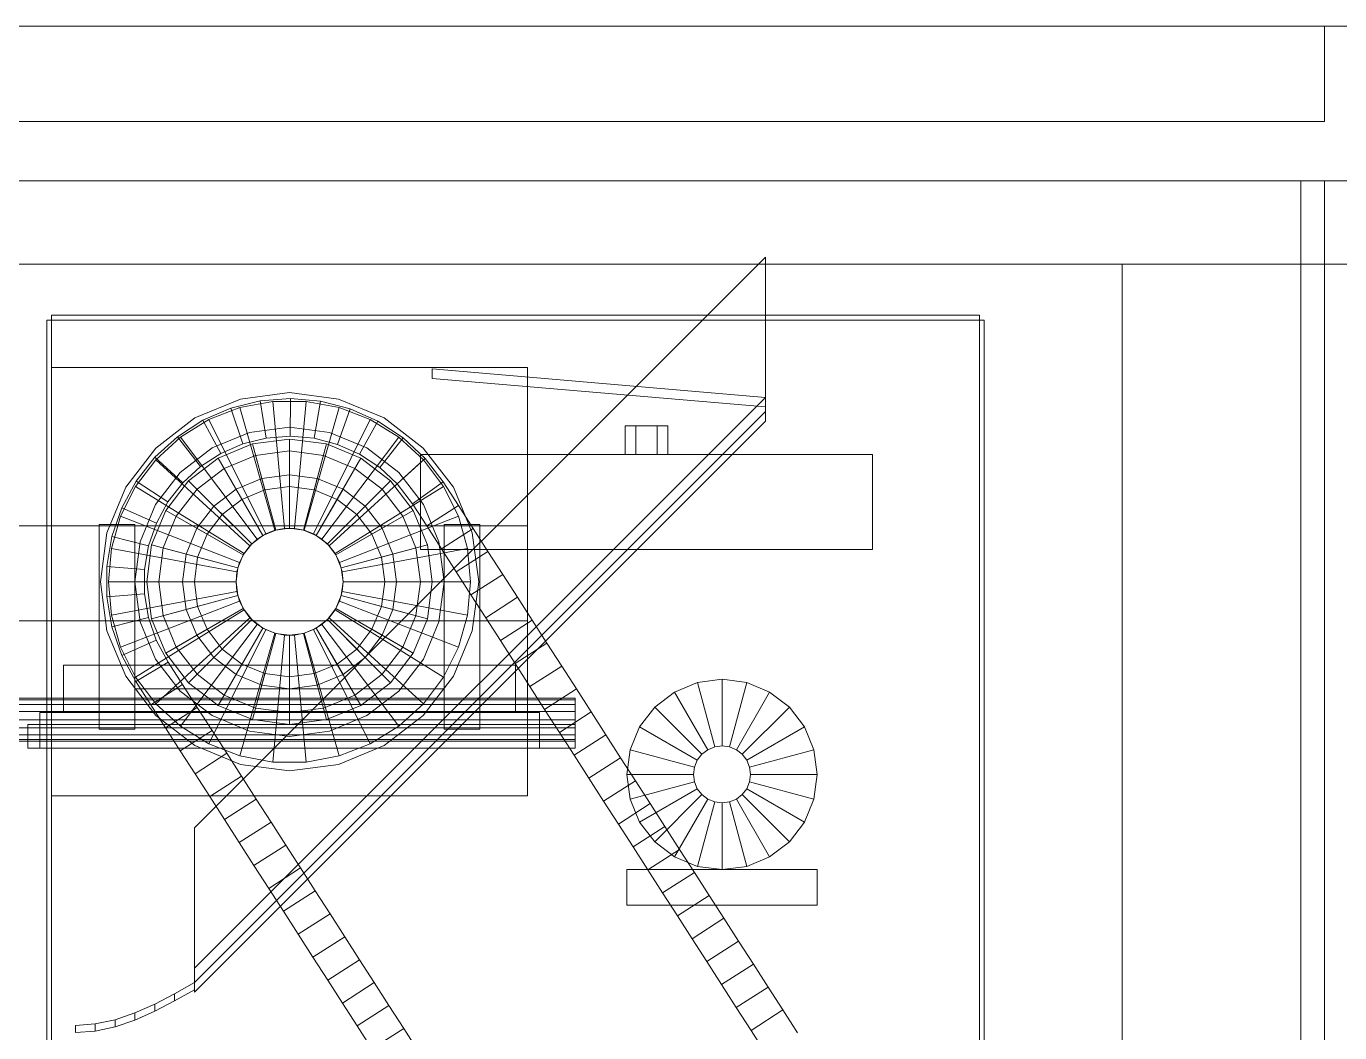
# Model space of a CAD drawing. Header units: millimetres. Extents: x -2500 to 58855, y -53268 to 6837.
# Drawn here: x 57156 to 57709, y 2577 to 3000 of the extents above; entities that cross this region are included whole.
import ezdxf

# ---------------------------------------------------------------- set-up
doc = ezdxf.new("R2010")
doc.units = ezdxf.units.MM
doc.layers.add('lateral_secador', color=7, linetype='Continuous', lineweight=0)

msp = doc.modelspace()

# ---------------------------------------------------------------- linework, layer by layer
at = {"layer": 'lateral_secador'}
for p, q in [((37717.116, 3000), (57717.116, 3000)), ((56065.449, 3000), (57702.116, 3000)), ((57702.116, 2960), (57702.116, 3000)), ((56065.449, 2960), (57702.116, 2960)), ((56065.449, 2935), (57702.116, 2935)), ((57692.116, 2935), (57717.116, 2935)), ((57692.116, 2935), (57692.116, 1175)), ((57702.116, 665), (57702.116, 2935)), ((37717.116, 2900), (57717.116, 2900)), ((57227.116, 2663), (57467.116, 2903)), ((57467.116, 2903), (57467.116, 2834)), ((57617.116, 2900), (57717.116, 2900)), ((57617.116, 2900), (57617.116, 650)), ((57165.116, 2876.5), (57167.116, 2876.5)), ((57165.116, 2876.5), (57165.116, 2376.5)), ((57167.116, 2878.5), (57557.116, 2878.5)), ((57167.116, 2878.5), (57167.116, 2876.5)), ((57167.116, 2876.5), (57557.116, 2876.5)), ((57167.116, 2876.5), (57167.116, 2376.5)), ((57557.116, 2876.5), (57557.116, 2878.5)), ((57557.116, 2376.5), (57557.116, 2876.5)), ((57557.116, 2876.5), (57559.116, 2876.5)), ((57559.116, 2376.5), (57559.116, 2876.5)), ((57167.116, 2856.5), (57367.116, 2856.5)), ((57167.116, 2856.5), (57167.116, 2676.5)), ((57327.116, 2856), (57467.116, 2844)), ((57327.116, 2852), (57327.116, 2856)), ((57367.116, 2676.5), (57367.116, 2856.5)), ((57327.116, 2852), (57467.116, 2840)), ((57467.116, 2844), (57227.116, 2604)), ((57246.54, 2843.291), (57227.366, 2835.349)), ((57267.116, 2846), (57246.54, 2843.291)), ((57254.761, 2842.559), (57267.482, 2843.555)), ((57287.692, 2843.291), (57267.116, 2846)), ((57267.407, 2827.675), (57267.482, 2843.555)), ((57267.482, 2843.555), (57280.193, 2842.438)), ((57306.866, 2835.349), (57287.692, 2843.291)), ((57467.116, 2838), (57467.116, 2844)), ((57467.116, 2844), (57467.116, 2840)), ((57467.116, 2838), (57227.116, 2598)), ((57230.675, 2834.394), (57242.379, 2839.477)), ((57246.286, 2839.71), (57233.188, 2834.636)), ((57242.379, 2839.477), (57254.761, 2842.559)), ((57247.477, 2824.438), (57242.379, 2839.477)), ((57260.093, 2842.291), (57246.286, 2839.71)), ((57260.958, 2788.141), (57246.286, 2839.71)), ((57257.307, 2826.884), (57254.761, 2842.559)), ((57274.139, 2842.291), (57260.093, 2842.291)), ((57265.04, 2788.904), (57260.093, 2842.291)), ((57269.192, 2788.904), (57274.139, 2842.291)), ((57273.273, 2788.141), (57287.946, 2839.71)), ((57287.946, 2839.71), (57274.139, 2842.291)), ((57277.498, 2826.788), (57280.193, 2842.438)), ((57280.193, 2842.438), (57292.546, 2839.239)), ((57287.305, 2824.248), (57292.546, 2839.239)), ((57301.044, 2834.636), (57287.946, 2839.71)), ((57292.546, 2839.239), (57304.201, 2834.045)), ((57467.116, 2834), (57467.116, 2838)), ((57227.366, 2835.349), (57210.901, 2822.715)), ((57219.97, 2827.45), (57230.675, 2834.394)), ((57233.188, 2834.636), (57221.246, 2827.242)), ((57467.116, 2834), (57227.116, 2594)), ((57238.185, 2820.402), (57230.675, 2834.394)), ((57257.087, 2786.641), (57233.188, 2834.636)), ((57277.145, 2786.641), (57301.044, 2834.636)), ((57296.558, 2820.125), (57304.201, 2834.045)), ((57312.986, 2827.242), (57301.044, 2834.636)), ((57304.201, 2834.045), (57314.839, 2826.999)), ((57323.331, 2822.715), (57306.866, 2835.349)), ((57412.616, 2832), (57408.116, 2832)), ((57408.116, 2820), (57408.116, 2832)), ((57421.616, 2832), (57412.616, 2832)), ((57412.616, 2820), (57412.616, 2832)), ((57426.116, 2832), (57421.616, 2832)), ((57421.616, 2820), (57421.616, 2832)), ((57426.116, 2832), (57426.116, 2820)), ((57210.558, 2818.834), (57219.97, 2827.45)), ((57221.246, 2827.242), (57210.866, 2817.779)), ((57229.686, 2814.889), (57219.97, 2827.45)), ((57253.557, 2784.455), (57221.246, 2827.242)), ((57250.293, 2829.285), (57234.616, 2822.792)), ((57247.477, 2824.438), (57257.307, 2826.884)), ((57267.116, 2831.5), (57250.293, 2829.285)), ((57267.116, 2826.5), (57251.587, 2824.456)), ((57257.307, 2826.884), (57267.407, 2827.675)), ((57283.939, 2829.285), (57267.116, 2831.5)), ((57282.645, 2824.456), (57267.116, 2826.5)), ((57267.116, 2806.5), (57267.116, 2826.5)), ((57267.116, 2789), (57267.116, 2826.5)), ((57267.407, 2827.675), (57277.498, 2826.788)), ((57277.498, 2826.788), (57287.305, 2824.248)), ((57280.675, 2784.455), (57312.986, 2827.242)), ((57299.616, 2822.792), (57283.939, 2829.285)), ((57305.004, 2814.531), (57314.839, 2826.999)), ((57323.366, 2817.779), (57312.986, 2827.242)), ((57314.839, 2826.999), (57324.168, 2818.294)), ((57210.901, 2822.715), (57198.267, 2806.25)), ((57234.616, 2822.792), (57221.154, 2812.462)), ((57251.587, 2824.456), (57237.116, 2818.462)), ((57238.185, 2820.402), (57247.477, 2824.438)), ((57256.763, 2805.137), (57251.587, 2824.456)), ((57261.292, 2788.233), (57251.587, 2824.456)), ((57267.116, 2821.5), (57252.881, 2819.626)), ((57281.351, 2819.626), (57267.116, 2821.5)), ((57272.939, 2788.233), (57282.645, 2824.456)), ((57277.469, 2805.137), (57282.645, 2824.456)), ((57297.116, 2818.462), (57282.645, 2824.456)), ((57287.305, 2824.248), (57296.558, 2820.125)), ((57313.078, 2812.462), (57299.616, 2822.792)), ((57335.965, 2806.25), (57323.331, 2822.715)), ((57210.866, 2817.779), (57202.401, 2806.57)), ((57202.697, 2808.783), (57210.558, 2818.834)), ((57222.214, 2808.049), (57210.558, 2818.834)), ((57250.488, 2781.658), (57210.866, 2817.779)), ((57237.116, 2818.462), (57224.689, 2808.926)), ((57229.686, 2814.889), (57238.185, 2820.402)), ((57247.116, 2801.141), (57237.116, 2818.462)), ((57255.866, 2785.986), (57237.116, 2818.462)), ((57252.881, 2819.626), (57239.616, 2814.131)), ((57278.366, 2785.986), (57297.116, 2818.462)), ((57294.616, 2814.131), (57281.351, 2819.626)), ((57283.744, 2781.658), (57323.366, 2817.779)), ((57287.116, 2801.141), (57297.116, 2818.462)), ((57296.558, 2820.125), (57305.004, 2814.531)), ((57309.542, 2808.926), (57297.116, 2818.462)), ((57312.411, 2807.62), (57324.168, 2818.294)), ((57322.116, 2820), (57512.116, 2820)), ((57322.116, 2820), (57322.116, 2780)), ((57331.831, 2806.57), (57323.366, 2817.779)), ((57324.168, 2818.294), (57331.75, 2808.441)), ((57412.616, 2820), (57408.116, 2820)), ((57421.616, 2820), (57412.616, 2820)), ((57421.616, 2820), (57426.116, 2820)), ((57512.116, 2780), (57512.116, 2820)), ((57221.154, 2812.462), (57210.824, 2799)), ((57222.214, 2808.049), (57229.686, 2814.889)), ((57239.616, 2814.131), (57228.225, 2805.391)), ((57255.469, 2809.967), (57244.616, 2805.471)), ((57267.116, 2811.5), (57255.469, 2809.967)), ((57261.292, 2788.233), (57255.469, 2809.967)), ((57278.763, 2809.967), (57267.116, 2811.5)), ((57267.116, 2789), (57267.116, 2811.5)), ((57272.939, 2788.233), (57278.763, 2809.967)), ((57289.616, 2805.471), (57278.763, 2809.967)), ((57306.007, 2805.391), (57294.616, 2814.131)), ((57305.004, 2814.531), (57312.411, 2807.62)), ((57323.408, 2799), (57313.078, 2812.462)), ((57198.267, 2806.25), (57190.325, 2787.076)), ((57202.401, 2806.57), (57196.14, 2793.996)), ((57196.603, 2797.572), (57202.697, 2808.783)), ((57247.986, 2778.345), (57202.401, 2806.57)), ((57215.973, 2800.069), (57202.697, 2808.783)), ((57224.689, 2808.926), (57215.154, 2796.5)), ((57215.973, 2800.069), (57222.214, 2808.049)), ((57228.225, 2805.391), (57219.484, 2794)), ((57238.832, 2794.784), (57224.689, 2808.926)), ((57251.206, 2782.41), (57224.689, 2808.926)), ((57244.616, 2805.471), (57235.296, 2798.32)), ((57255.866, 2785.986), (57244.616, 2805.471)), ((57256.763, 2805.137), (57247.116, 2801.141)), ((57267.116, 2806.5), (57256.763, 2805.137)), ((57277.469, 2805.137), (57267.116, 2806.5)), ((57287.116, 2801.141), (57277.469, 2805.137)), ((57278.366, 2785.986), (57289.616, 2805.471)), ((57283.026, 2782.41), (57309.542, 2808.926)), ((57286.246, 2778.345), (57331.831, 2806.57)), ((57298.936, 2798.32), (57289.616, 2805.471)), ((57295.4, 2794.784), (57309.542, 2808.926)), ((57314.747, 2794), (57306.007, 2805.391)), ((57319.077, 2796.5), (57309.542, 2808.926)), ((57312.411, 2807.62), (57318.759, 2799.308)), ((57331.75, 2808.441), (57318.759, 2799.308)), ((57331.75, 2808.441), (57338.13, 2798.53)), ((57338.092, 2793.996), (57331.831, 2806.57)), ((57343.907, 2787.076), (57335.965, 2806.25)), ((57210.824, 2799), (57204.331, 2783.323)), ((57211.134, 2791.169), (57215.973, 2800.069)), ((57247.116, 2801.141), (57238.832, 2794.784)), ((57295.4, 2794.784), (57287.116, 2801.141)), ((57318.759, 2799.308), (57324.772, 2789.943)), ((57329.901, 2783.323), (57323.408, 2799)), ((57196.14, 2793.996), (57192.296, 2780.486)), ((57192.442, 2785.51), (57196.603, 2797.572)), ((57246.135, 2774.628), (57196.14, 2793.996)), ((57211.134, 2791.169), (57196.603, 2797.572)), ((57215.154, 2796.5), (57209.16, 2782.029)), ((57219.484, 2794), (57213.99, 2780.735)), ((57232.475, 2786.5), (57215.154, 2796.5)), ((57247.63, 2777.75), (57215.154, 2796.5)), ((57235.296, 2798.32), (57228.145, 2789)), ((57238.832, 2794.784), (57232.475, 2786.5)), ((57251.206, 2782.41), (57235.296, 2798.32)), ((57283.026, 2782.41), (57298.936, 2798.32)), ((57286.601, 2777.75), (57319.077, 2796.5)), ((57288.096, 2774.628), (57338.092, 2793.996)), ((57301.757, 2786.5), (57295.4, 2794.784)), ((57306.087, 2789), (57298.936, 2798.32)), ((57301.757, 2786.5), (57319.077, 2796.5)), ((57320.242, 2780.735), (57314.747, 2794)), ((57325.071, 2782.029), (57319.077, 2796.5)), ((57324.772, 2789.943), (57338.13, 2798.53)), ((57341.936, 2780.486), (57338.092, 2793.996)), ((57338.13, 2798.53), (57344.326, 2788.892)), ((38067.116, 2790), (57367.116, 2790)), ((57187.116, 2790.5), (57202.116, 2790.5)), ((57187.116, 2790.5), (57187.116, 2704.5)), ((57202.116, 2704.5), (57202.116, 2790.5)), ((57207.831, 2781.592), (57211.134, 2791.169)), ((57228.145, 2789), (57223.649, 2778.147)), ((57247.63, 2777.75), (57228.145, 2789)), ((57261.292, 2788.233), (57255.866, 2785.986)), ((57257.087, 2786.641), (57260.958, 2788.141)), ((57260.958, 2788.141), (57265.04, 2788.904)), ((57267.116, 2789), (57261.292, 2788.233)), ((57265.04, 2788.904), (57269.192, 2788.904)), ((57272.939, 2788.233), (57267.116, 2789)), ((57269.192, 2788.904), (57273.273, 2788.141)), ((57278.366, 2785.986), (57272.939, 2788.233)), ((57273.273, 2788.141), (57277.145, 2786.641)), ((57286.601, 2777.75), (57306.087, 2789)), ((57310.583, 2778.147), (57306.087, 2789)), ((57324.772, 2789.943), (57330.968, 2780.304)), ((57330.968, 2780.304), (57344.326, 2788.892)), ((57332.116, 2790.5), (57347.116, 2790.5)), ((57332.116, 2790.5), (57332.116, 2704.5)), ((57344.326, 2788.892), (57350.522, 2779.253)), ((57347.116, 2704.5), (57347.116, 2790.5)), ((57367.116, 2750), (57367.116, 2790)), ((57190.325, 2787.076), (57187.616, 2766.5)), ((57190.328, 2772.926), (57192.442, 2785.51)), ((57207.831, 2781.592), (57192.442, 2785.51)), ((57204.331, 2783.323), (57202.116, 2766.5)), ((57232.475, 2786.5), (57228.479, 2776.853)), ((57251.206, 2782.41), (57247.63, 2777.75)), ((57250.488, 2781.658), (57253.557, 2784.455)), ((57255.866, 2785.986), (57251.206, 2782.41)), ((57253.557, 2784.455), (57257.087, 2786.641)), ((57277.145, 2786.641), (57280.675, 2784.455)), ((57283.026, 2782.41), (57278.366, 2785.986)), ((57280.675, 2784.455), (57283.744, 2781.658)), ((57286.601, 2777.75), (57283.026, 2782.41)), ((57305.753, 2776.853), (57301.757, 2786.5)), ((57332.116, 2766.5), (57329.901, 2783.323)), ((57346.616, 2766.5), (57343.907, 2787.076)), ((57192.296, 2780.486), (57191, 2766.5)), ((57244.999, 2770.634), (57192.296, 2780.486)), ((57206.153, 2771.601), (57207.831, 2781.592)), ((57209.16, 2782.029), (57207.116, 2766.5)), ((57228.479, 2776.853), (57209.16, 2782.029)), ((57245.383, 2772.323), (57209.16, 2782.029)), ((57213.99, 2780.735), (57212.116, 2766.5)), ((57223.649, 2778.147), (57222.116, 2766.5)), ((57245.383, 2772.323), (57223.649, 2778.147)), ((57228.479, 2776.853), (57227.116, 2766.5)), ((57247.63, 2777.75), (57245.383, 2772.323)), ((57246.135, 2774.628), (57247.986, 2778.345)), ((57247.986, 2778.345), (57250.488, 2781.658)), ((57283.744, 2781.658), (57286.246, 2778.345)), ((57286.246, 2778.345), (57288.096, 2774.628)), ((57288.849, 2772.323), (57286.601, 2777.75)), ((57288.849, 2772.323), (57325.071, 2782.029)), ((57288.849, 2772.323), (57310.583, 2778.147)), ((57289.233, 2770.634), (57341.936, 2780.486)), ((57305.753, 2776.853), (57325.071, 2782.029)), ((57307.116, 2766.5), (57305.753, 2776.853)), ((57312.116, 2766.5), (57310.583, 2778.147)), ((57322.116, 2766.5), (57320.242, 2780.735)), ((57322.116, 2780), (57512.116, 2780)), ((57327.116, 2766.5), (57325.071, 2782.029)), ((57330.968, 2780.304), (57337.164, 2770.666)), ((57337.164, 2770.666), (57350.522, 2779.253)), ((57343.232, 2766.5), (57341.936, 2780.486)), ((57350.522, 2779.253), (57356.718, 2769.615)), ((57190.321, 2760.166), (57190.328, 2772.926)), ((57206.153, 2771.601), (57190.328, 2772.926)), ((57206.147, 2761.471), (57206.153, 2771.601)), ((57245.383, 2772.323), (57244.616, 2766.5)), ((57244.999, 2770.634), (57246.135, 2774.628)), ((57288.096, 2774.628), (57289.233, 2770.634)), ((57289.616, 2766.5), (57288.849, 2772.323)), ((57187.616, 2766.5), (57190.325, 2745.924)), ((57244.616, 2766.5), (57191, 2766.5)), ((57191, 2766.5), (57192.296, 2752.514)), ((57202.116, 2766.5), (57204.331, 2749.677)), ((57227.116, 2766.5), (57207.116, 2766.5)), ((57207.116, 2766.5), (57209.16, 2750.971)), ((57244.616, 2766.5), (57207.116, 2766.5)), ((57212.116, 2766.5), (57213.99, 2752.265)), ((57244.616, 2766.5), (57222.116, 2766.5)), ((57222.116, 2766.5), (57223.649, 2754.853)), ((57227.116, 2766.5), (57228.479, 2756.147)), ((57244.616, 2766.5), (57244.999, 2770.634)), ((57244.616, 2766.5), (57245.383, 2760.677)), ((57244.999, 2762.366), (57244.616, 2766.5)), ((57288.849, 2760.677), (57289.616, 2766.5)), ((57289.233, 2770.634), (57289.616, 2766.5)), ((57289.616, 2766.5), (57289.233, 2762.366)), ((57327.116, 2766.5), (57289.616, 2766.5)), ((57312.116, 2766.5), (57289.616, 2766.5)), ((57343.232, 2766.5), (57289.616, 2766.5)), ((57305.753, 2756.147), (57307.116, 2766.5)), ((57327.116, 2766.5), (57307.116, 2766.5)), ((57310.583, 2754.853), (57312.116, 2766.5)), ((57320.242, 2752.265), (57322.116, 2766.5)), ((57325.071, 2750.971), (57327.116, 2766.5)), ((57329.901, 2749.677), (57332.116, 2766.5)), ((57337.164, 2770.666), (57343.36, 2761.027)), ((57341.936, 2752.514), (57343.232, 2766.5)), ((57343.36, 2761.027), (57356.718, 2769.615)), ((57343.907, 2745.924), (57346.616, 2766.5)), ((57356.718, 2769.615), (57362.914, 2759.976)), ((57206.147, 2761.471), (57190.321, 2760.166)), ((57244.999, 2762.366), (57192.296, 2752.514)), ((57207.813, 2751.479), (57206.147, 2761.471)), ((57245.383, 2760.677), (57209.16, 2750.971)), ((57245.383, 2760.677), (57223.649, 2754.853)), ((57246.135, 2758.372), (57244.999, 2762.366)), ((57245.383, 2760.677), (57247.63, 2755.25)), ((57286.601, 2755.25), (57288.849, 2760.677)), ((57289.233, 2762.366), (57288.096, 2758.372)), ((57288.849, 2760.677), (57325.071, 2750.971)), ((57288.849, 2760.677), (57310.583, 2754.853)), ((57289.233, 2762.366), (57341.936, 2752.514)), ((57343.36, 2761.027), (57349.557, 2751.389)), ((57192.419, 2747.579), (57190.321, 2760.166)), ((57246.135, 2758.372), (57196.14, 2739.004)), ((57228.479, 2756.147), (57209.16, 2750.971)), ((57247.63, 2755.25), (57215.154, 2736.5)), ((57223.649, 2754.853), (57228.145, 2744)), ((57247.63, 2755.25), (57228.145, 2744)), ((57228.479, 2756.147), (57232.475, 2746.5)), ((57247.986, 2754.655), (57246.135, 2758.372)), ((57247.63, 2755.25), (57251.206, 2750.59)), ((57283.026, 2750.59), (57286.601, 2755.25)), ((57288.096, 2758.372), (57286.246, 2754.655)), ((57286.601, 2755.25), (57319.077, 2736.5)), ((57286.601, 2755.25), (57306.087, 2744)), ((57288.096, 2758.372), (57338.092, 2739.004)), ((57301.757, 2746.5), (57305.753, 2756.147)), ((57305.753, 2756.147), (57325.071, 2750.971)), ((57306.087, 2744), (57310.583, 2754.853)), ((57349.557, 2751.389), (57362.914, 2759.976)), ((57362.914, 2759.976), (57369.111, 2750.337)), ((38067.116, 2750), (57367.116, 2750)), ((57192.296, 2752.514), (57196.14, 2739.004)), ((57207.813, 2751.479), (57192.419, 2747.579)), ((57247.986, 2754.655), (57202.401, 2726.43)), ((57204.331, 2749.677), (57210.824, 2734)), ((57211.105, 2741.897), (57207.813, 2751.479)), ((57209.16, 2750.971), (57215.154, 2736.5)), ((57250.488, 2751.342), (57210.866, 2715.221)), ((57213.99, 2752.265), (57219.484, 2739)), ((57251.206, 2750.59), (57224.689, 2724.074)), ((57251.206, 2750.59), (57235.296, 2734.68)), ((57250.488, 2751.342), (57247.986, 2754.655)), ((57253.557, 2748.545), (57250.488, 2751.342)), ((57251.206, 2750.59), (57255.866, 2747.014)), ((57278.366, 2747.014), (57283.026, 2750.59)), ((57283.744, 2751.342), (57280.675, 2748.545)), ((57283.026, 2750.59), (57309.542, 2724.074)), ((57283.026, 2750.59), (57298.936, 2734.68)), ((57286.246, 2754.655), (57283.744, 2751.342)), ((57283.744, 2751.342), (57323.366, 2715.221)), ((57286.246, 2754.655), (57331.831, 2726.43)), ((57314.747, 2739), (57320.242, 2752.265)), ((57319.077, 2736.5), (57325.071, 2750.971)), ((57323.408, 2734), (57329.901, 2749.677)), ((57338.092, 2739.004), (57341.936, 2752.514)), ((57349.557, 2751.389), (57355.753, 2741.75)), ((57355.753, 2741.75), (57369.111, 2750.337)), ((57369.111, 2750.337), (57375.307, 2740.699)), ((57190.325, 2745.924), (57198.267, 2726.75)), ((57196.565, 2735.513), (57192.419, 2747.579)), ((57232.475, 2746.5), (57215.154, 2736.5)), ((57253.557, 2748.545), (57221.246, 2705.758)), ((57228.145, 2744), (57235.296, 2734.68)), ((57232.475, 2746.5), (57238.832, 2738.216)), ((57257.087, 2746.359), (57233.188, 2698.364)), ((57255.866, 2747.014), (57237.116, 2714.538)), ((57255.866, 2747.014), (57244.616, 2727.529)), ((57260.958, 2744.859), (57246.286, 2693.29)), ((57261.292, 2744.767), (57251.587, 2708.544)), ((57257.087, 2746.359), (57253.557, 2748.545)), ((57261.292, 2744.767), (57255.469, 2723.033)), ((57255.866, 2747.014), (57261.292, 2744.767)), ((57260.958, 2744.859), (57257.087, 2746.359)), ((57265.04, 2744.096), (57260.093, 2690.709)), ((57265.04, 2744.096), (57260.958, 2744.859)), ((57261.292, 2744.767), (57267.116, 2744)), ((57269.192, 2744.096), (57265.04, 2744.096)), ((57267.116, 2744), (57272.939, 2744.767)), ((57267.116, 2744), (57267.116, 2706.5)), ((57267.116, 2744), (57267.116, 2721.5)), ((57273.273, 2744.859), (57269.192, 2744.096)), ((57269.192, 2744.096), (57274.139, 2690.709)), ((57272.939, 2744.767), (57278.366, 2747.014)), ((57272.939, 2744.767), (57282.645, 2708.544)), ((57272.939, 2744.767), (57278.763, 2723.033)), ((57277.145, 2746.359), (57273.273, 2744.859)), ((57273.273, 2744.859), (57287.946, 2693.29)), ((57280.675, 2748.545), (57277.145, 2746.359)), ((57277.145, 2746.359), (57301.044, 2698.364)), ((57278.366, 2747.014), (57297.116, 2714.538)), ((57278.366, 2747.014), (57289.616, 2727.529)), ((57280.675, 2748.545), (57312.986, 2705.758)), ((57295.4, 2738.216), (57301.757, 2746.5)), ((57298.936, 2734.68), (57306.087, 2744)), ((57301.757, 2746.5), (57319.077, 2736.5)), ((57335.965, 2726.75), (57343.907, 2745.924)), ((57196.14, 2739.004), (57202.401, 2726.43)), ((57211.105, 2741.897), (57196.565, 2735.513)), ((57216.123, 2732.683), (57211.105, 2741.897)), ((57219.484, 2739), (57228.225, 2727.609)), ((57238.832, 2738.216), (57224.689, 2724.074)), ((57238.832, 2738.216), (57247.116, 2731.859)), ((57287.116, 2731.859), (57295.4, 2738.216)), ((57295.4, 2738.216), (57309.542, 2724.074)), ((57306.007, 2727.609), (57314.747, 2739)), ((57331.831, 2726.43), (57338.092, 2739.004)), ((57355.753, 2741.75), (57361.949, 2732.112)), ((57361.949, 2732.112), (57375.307, 2740.699)), ((57375.307, 2740.699), (57381.503, 2731.06)), ((57202.453, 2724.601), (57196.565, 2735.513)), ((57216.123, 2732.683), (57202.453, 2724.601)), ((57210.824, 2734), (57221.154, 2720.538)), ((57215.154, 2736.5), (57224.689, 2724.074)), ((57222.163, 2723.297), (57216.123, 2732.683)), ((57235.296, 2734.68), (57244.616, 2727.529)), ((57289.616, 2727.529), (57298.936, 2734.68)), ((57309.542, 2724.074), (57319.077, 2736.5)), ((57313.078, 2720.538), (57323.408, 2734)), ((57172.116, 2731.5), (57362.116, 2731.5)), ((57172.116, 2731.5), (57172.116, 2711.5)), ((57228.225, 2727.609), (57239.616, 2718.869)), ((57247.116, 2731.859), (57237.116, 2714.538)), ((57244.616, 2727.529), (57255.469, 2723.033)), ((57247.116, 2731.859), (57256.763, 2727.863)), ((57256.763, 2727.863), (57251.587, 2708.544)), ((57256.763, 2727.863), (57267.116, 2726.5)), ((57267.116, 2726.5), (57277.469, 2727.863)), ((57277.469, 2727.863), (57287.116, 2731.859)), ((57277.469, 2727.863), (57282.645, 2708.544)), ((57278.763, 2723.033), (57289.616, 2727.529)), ((57287.116, 2731.859), (57297.116, 2714.538)), ((57294.616, 2718.869), (57306.007, 2727.609)), ((57361.949, 2732.112), (57368.145, 2722.473)), ((57362.116, 2711.5), (57362.116, 2731.5)), ((57368.145, 2722.473), (57381.503, 2731.06)), ((57381.503, 2731.06), (57387.699, 2721.422)), ((57198.267, 2726.75), (57210.901, 2710.285)), ((57202.401, 2726.43), (57210.866, 2715.221)), ((57208.805, 2714.71), (57202.453, 2724.601)), ((57222.163, 2723.297), (57208.805, 2714.71)), ((57228.359, 2713.658), (57222.163, 2723.297)), ((57224.689, 2724.074), (57237.116, 2714.538)), ((57255.469, 2723.033), (57267.116, 2721.5)), ((57267.116, 2726.5), (57267.116, 2706.5)), ((57267.116, 2721.5), (57278.763, 2723.033)), ((57297.116, 2714.538), (57309.542, 2724.074)), ((57323.331, 2710.285), (57335.965, 2726.75)), ((57323.366, 2715.221), (57331.831, 2726.43)), ((57368.145, 2722.473), (57374.341, 2712.835)), ((57438.549, 2724.142), (57428.902, 2720.146)), ((57448.902, 2725.505), (57438.549, 2724.142)), ((57445.796, 2697.096), (57438.549, 2724.142)), ((57459.254, 2724.142), (57448.902, 2725.505)), ((57448.902, 2697.505), (57448.902, 2725.505)), ((57452.008, 2697.096), (57459.254, 2724.142)), ((57468.902, 2720.146), (57459.254, 2724.142)), ((57137.116, 2717.5), (57387.116, 2717.5)), ((57137.116, 2716.815), (57387.116, 2716.815)), ((57202.116, 2721.5), (57332.116, 2721.5)), ((57202.116, 2721.5), (57202.116, 2706.5)), ((57221.154, 2720.538), (57234.616, 2710.208)), ((57239.616, 2718.869), (57252.881, 2713.374)), ((57281.351, 2713.374), (57294.616, 2718.869)), ((57299.616, 2710.208), (57313.078, 2720.538)), ((57332.116, 2706.5), (57332.116, 2721.5)), ((57374.341, 2712.835), (57387.699, 2721.422)), ((57387.116, 2716.815), (57387.116, 2717.5)), ((57387.116, 2714.864), (57387.116, 2716.815)), ((57387.699, 2721.422), (57393.895, 2711.783)), ((57428.902, 2720.146), (57420.617, 2713.789)), ((57442.902, 2695.898), (57428.902, 2720.146)), ((57454.902, 2695.898), (57468.902, 2720.146)), ((57477.186, 2713.789), (57468.902, 2720.146)), ((57137.116, 2714.864), (57387.116, 2714.864)), ((57137.116, 2711.944), (57387.116, 2711.944)), ((57162.116, 2711.5), (57372.116, 2711.5)), ((57162.116, 2711.5), (57162.116, 2696.5)), ((57172.116, 2711.5), (57362.116, 2711.5)), ((57215.001, 2705.071), (57208.805, 2714.71)), ((57210.866, 2715.221), (57221.246, 2705.758)), ((57228.359, 2713.658), (57215.001, 2705.071)), ((57234.555, 2704.02), (57228.359, 2713.658)), ((57237.116, 2714.538), (57251.587, 2708.544)), ((57252.881, 2713.374), (57267.116, 2711.5)), ((57267.116, 2711.5), (57281.351, 2713.374)), ((57282.645, 2708.544), (57297.116, 2714.538)), ((57312.986, 2705.758), (57323.366, 2715.221)), ((57372.116, 2696.5), (57372.116, 2711.5)), ((57374.341, 2712.835), (57380.537, 2703.196)), ((57380.537, 2703.196), (57393.895, 2711.783)), ((57387.116, 2711.944), (57387.116, 2714.864)), ((57387.116, 2708.5), (57387.116, 2711.944)), ((57393.895, 2711.783), (57400.092, 2702.145)), ((57420.617, 2713.789), (57414.261, 2705.505)), ((57440.416, 2693.99), (57420.617, 2713.789)), ((57457.387, 2693.99), (57477.186, 2713.789)), ((57483.543, 2705.505), (57477.186, 2713.789)), ((57387.116, 2708.5), (57137.116, 2708.5)), ((57137.116, 2705.056), (57387.116, 2705.056)), ((57157.116, 2706.5), (57387.116, 2706.5)), ((57157.116, 2706.5), (57157.116, 2696.5)), ((57202.116, 2706.5), (57332.116, 2706.5)), ((57210.901, 2710.285), (57227.366, 2697.651)), ((57221.197, 2695.433), (57215.001, 2705.071)), ((57221.246, 2705.758), (57233.188, 2698.364)), ((57234.616, 2710.208), (57250.293, 2703.715)), ((57251.587, 2708.544), (57267.116, 2706.5)), ((57267.116, 2706.5), (57282.645, 2708.544)), ((57283.939, 2703.715), (57299.616, 2710.208)), ((57301.044, 2698.364), (57312.986, 2705.758)), ((57306.866, 2697.651), (57323.331, 2710.285)), ((57387.116, 2708.5), (57387.116, 2705.056)), ((57387.116, 2696.5), (57387.116, 2706.5)), ((57387.116, 2705.056), (57387.116, 2702.136)), ((57414.261, 2705.505), (57410.265, 2695.858)), ((57438.509, 2691.505), (57414.261, 2705.505)), ((57459.294, 2691.505), (57483.543, 2705.505)), ((57487.539, 2695.858), (57483.543, 2705.505)), ((57137.116, 2702.136), (57387.116, 2702.136)), ((57137.116, 2700.185), (57387.116, 2700.185)), ((57137.116, 2699.5), (57387.116, 2699.5)), ((57187.116, 2704.5), (57202.116, 2704.5)), ((57234.555, 2704.02), (57221.197, 2695.433)), ((57240.752, 2694.381), (57234.555, 2704.02)), ((57250.293, 2703.715), (57267.116, 2701.5)), ((57267.116, 2701.5), (57283.939, 2703.715)), ((57332.116, 2704.5), (57347.116, 2704.5)), ((57380.537, 2703.196), (57386.734, 2693.558)), ((57386.734, 2693.558), (57400.092, 2702.145)), ((57387.116, 2702.136), (57387.116, 2700.185)), ((57387.116, 2700.185), (57387.116, 2699.5)), ((57400.092, 2702.145), (57406.288, 2692.506)), ((57157.116, 2696.5), (57387.116, 2696.5)), ((57162.116, 2696.5), (57372.116, 2696.5)), ((57227.394, 2685.794), (57221.197, 2695.433)), ((57227.366, 2697.651), (57246.54, 2689.709)), ((57240.752, 2694.381), (57227.394, 2685.794)), ((57233.188, 2698.364), (57246.286, 2693.29)), ((57246.948, 2684.743), (57240.752, 2694.381)), ((57287.692, 2689.709), (57306.866, 2697.651)), ((57287.946, 2693.29), (57301.044, 2698.364)), ((57410.265, 2695.858), (57408.902, 2685.505)), ((57437.311, 2688.611), (57410.265, 2695.858)), ((57440.416, 2693.99), (57438.509, 2691.505)), ((57442.902, 2695.898), (57440.416, 2693.99)), ((57445.796, 2697.096), (57442.902, 2695.898)), ((57448.902, 2697.505), (57445.796, 2697.096)), ((57452.008, 2697.096), (57448.902, 2697.505)), ((57454.902, 2695.898), (57452.008, 2697.096)), ((57457.387, 2693.99), (57454.902, 2695.898)), ((57459.294, 2691.505), (57457.387, 2693.99)), ((57460.493, 2688.611), (57487.539, 2695.858)), ((57488.902, 2685.505), (57487.539, 2695.858)), ((57246.286, 2693.29), (57260.093, 2690.709)), ((57246.54, 2689.709), (57267.116, 2687)), ((57260.093, 2690.709), (57274.139, 2690.709)), ((57267.116, 2687), (57287.692, 2689.709)), ((57274.139, 2690.709), (57287.946, 2693.29)), ((57386.734, 2693.558), (57392.93, 2683.919)), ((57392.93, 2683.919), (57406.288, 2692.506)), ((57406.288, 2692.506), (57412.484, 2682.868)), ((57437.311, 2688.611), (57436.902, 2685.505)), ((57438.509, 2691.505), (57437.311, 2688.611)), ((57460.493, 2688.611), (57459.294, 2691.505)), ((57460.902, 2685.505), (57460.493, 2688.611)), ((57233.59, 2676.156), (57227.394, 2685.794)), ((57246.948, 2684.743), (57233.59, 2676.156)), ((57253.144, 2675.104), (57246.948, 2684.743)), ((57392.93, 2683.919), (57399.126, 2674.281)), ((57436.902, 2685.505), (57408.902, 2685.505)), ((57408.902, 2685.505), (57410.265, 2675.152)), ((57436.902, 2685.505), (57437.311, 2682.399)), ((57460.493, 2682.399), (57460.902, 2685.505)), ((57488.902, 2685.505), (57460.902, 2685.505)), ((57487.539, 2675.152), (57488.902, 2685.505)), ((57399.126, 2674.281), (57412.484, 2682.868)), ((57437.311, 2682.399), (57410.265, 2675.152)), ((57412.484, 2682.868), (57418.68, 2673.229)), ((57438.509, 2679.505), (57414.261, 2665.505)), ((57437.311, 2682.399), (57438.509, 2679.505)), ((57438.509, 2679.505), (57440.416, 2677.02)), ((57457.387, 2677.02), (57459.294, 2679.505)), ((57459.294, 2679.505), (57460.493, 2682.399)), ((57459.294, 2679.505), (57483.543, 2665.505)), ((57460.493, 2682.399), (57487.539, 2675.152)), ((57167.116, 2676.5), (57367.116, 2676.5)), ((57239.786, 2666.517), (57233.59, 2676.156)), ((57253.144, 2675.104), (57239.786, 2666.517)), ((57259.34, 2665.466), (57253.144, 2675.104)), ((57399.126, 2674.281), (57405.322, 2664.642)), ((57405.322, 2664.642), (57418.68, 2673.229)), ((57410.265, 2675.152), (57414.261, 2665.505)), ((57418.68, 2673.229), (57424.876, 2663.591)), ((57440.416, 2677.02), (57420.617, 2657.221)), ((57442.902, 2675.113), (57428.902, 2650.864)), ((57445.796, 2673.914), (57438.549, 2646.868)), ((57440.416, 2677.02), (57442.902, 2675.113)), ((57442.902, 2675.113), (57445.796, 2673.914)), ((57445.796, 2673.914), (57448.902, 2673.505)), ((57448.902, 2673.505), (57452.008, 2673.914)), ((57448.902, 2673.505), (57448.902, 2645.505)), ((57452.008, 2673.914), (57454.902, 2675.113)), ((57452.008, 2673.914), (57459.254, 2646.868)), ((57454.902, 2675.113), (57457.387, 2677.02)), ((57454.902, 2675.113), (57468.902, 2650.864)), ((57457.387, 2677.02), (57477.186, 2657.221)), ((57483.543, 2665.505), (57487.539, 2675.152)), ((57245.982, 2656.879), (57239.786, 2666.517)), ((57227.116, 2594), (57227.116, 2663)), ((57259.34, 2665.466), (57245.982, 2656.879)), ((57265.536, 2655.827), (57259.34, 2665.466)), ((57405.322, 2664.642), (57411.518, 2655.004)), ((57411.518, 2655.004), (57424.876, 2663.591)), ((57414.261, 2665.505), (57420.617, 2657.221)), ((57424.876, 2663.591), (57431.072, 2653.952)), ((57477.186, 2657.221), (57483.543, 2665.505)), ((57252.178, 2647.24), (57245.982, 2656.879)), ((57265.536, 2655.827), (57252.178, 2647.24)), ((57271.732, 2646.189), (57265.536, 2655.827)), ((57420.617, 2657.221), (57428.902, 2650.864)), ((57468.902, 2650.864), (57477.186, 2657.221)), ((57411.518, 2655.004), (57417.715, 2645.365)), ((57417.715, 2645.365), (57431.072, 2653.952)), ((57428.902, 2650.864), (57438.549, 2646.868)), ((57431.072, 2653.952), (57437.269, 2644.314)), ((57459.254, 2646.868), (57468.902, 2650.864)), ((57258.375, 2637.602), (57252.178, 2647.24)), ((57271.732, 2646.189), (57258.375, 2637.602)), ((57277.929, 2636.55), (57271.732, 2646.189)), ((57408.902, 2645.505), (57488.902, 2645.505)), ((57408.902, 2645.505), (57408.902, 2630.505)), ((57417.715, 2645.365), (57423.911, 2635.727)), ((57423.911, 2635.727), (57437.269, 2644.314)), ((57437.269, 2644.314), (57443.465, 2634.675)), ((57438.549, 2646.868), (57448.902, 2645.505)), ((57448.902, 2645.505), (57459.254, 2646.868)), ((57488.902, 2630.505), (57488.902, 2645.505)), ((57264.571, 2627.963), (57258.375, 2637.602)), ((57277.929, 2636.55), (57264.571, 2627.963)), ((57284.125, 2626.912), (57277.929, 2636.55)), ((57423.911, 2635.727), (57430.107, 2626.088)), ((57430.107, 2626.088), (57443.465, 2634.675)), ((57443.465, 2634.675), (57449.661, 2625.037)), ((57270.767, 2618.325), (57264.571, 2627.963)), ((57408.902, 2630.505), (57488.902, 2630.505)), ((57284.125, 2626.912), (57270.767, 2618.325)), ((57290.321, 2617.273), (57284.125, 2626.912)), ((57430.107, 2626.088), (57436.303, 2616.45)), ((57436.303, 2616.45), (57449.661, 2625.037)), ((57449.661, 2625.037), (57455.857, 2615.398)), ((57276.963, 2608.686), (57270.767, 2618.325)), ((57290.321, 2617.273), (57276.963, 2608.686)), ((57296.517, 2607.635), (57290.321, 2617.273)), ((57436.303, 2616.45), (57442.499, 2606.811)), ((57442.499, 2606.811), (57455.857, 2615.398)), ((57455.857, 2615.398), (57462.053, 2605.76)), ((57283.159, 2599.048), (57276.963, 2608.686)), ((57296.517, 2607.635), (57283.159, 2599.048)), ((57302.713, 2597.996), (57296.517, 2607.635)), ((57442.499, 2606.811), (57448.695, 2597.173)), ((57448.695, 2597.173), (57462.053, 2605.76)), ((57462.053, 2605.76), (57468.25, 2596.121)), ((57227.116, 2604), (57227.116, 2598)), ((57227.116, 2598), (57218.783, 2593.341)), ((57227.116, 2595), (57218.783, 2590.341)), ((57227.116, 2598), (57227.116, 2594)), ((57227.116, 2595), (57227.116, 2598)), ((57289.355, 2589.409), (57283.159, 2599.048)), ((57302.713, 2597.996), (57289.355, 2589.409)), ((57308.91, 2588.358), (57302.713, 2597.996)), ((57448.695, 2597.173), (57454.892, 2587.534)), ((57454.892, 2587.534), (57468.25, 2596.121)), ((57468.25, 2596.121), (57474.446, 2586.483)), ((57218.783, 2593.341), (57210.449, 2589)), ((57218.783, 2590.341), (57210.449, 2586)), ((57218.783, 2593.341), (57218.783, 2590.341)), ((57295.552, 2579.771), (57289.355, 2589.409)), ((57202.116, 2585.272), (57193.783, 2582.412)), ((57210.449, 2589), (57202.116, 2585.272)), ((57210.449, 2586), (57202.116, 2582.272)), ((57202.116, 2585.272), (57202.116, 2582.272)), ((57210.449, 2589), (57210.449, 2586)), ((57308.91, 2588.358), (57295.552, 2579.771)), ((57315.106, 2578.719), (57308.91, 2588.358)), ((57454.892, 2587.534), (57461.088, 2577.896)), ((57461.088, 2577.896), (57474.446, 2586.483)), ((57474.446, 2586.483), (57480.642, 2576.844)), ((57185.449, 2580.613), (57177.116, 2580)), ((57177.116, 2580), (57177.116, 2577)), ((57193.783, 2582.412), (57185.449, 2580.613)), ((57185.449, 2580.613), (57185.449, 2577.613)), ((57193.783, 2579.412), (57185.449, 2577.613)), ((57193.783, 2582.412), (57193.783, 2579.412)), ((57202.116, 2582.272), (57193.783, 2579.412)), ((57301.748, 2570.132), (57295.552, 2579.771)), ((57315.106, 2578.719), (57301.748, 2570.132)), ((57321.302, 2569.081), (57315.106, 2578.719)), ((57185.449, 2577.613), (57177.116, 2577)), ((57461.088, 2577.896), (57467.284, 2568.257))]:
    msp.add_line(p, q, dxfattribs=at)

doc.saveas('drawing.dxf')
